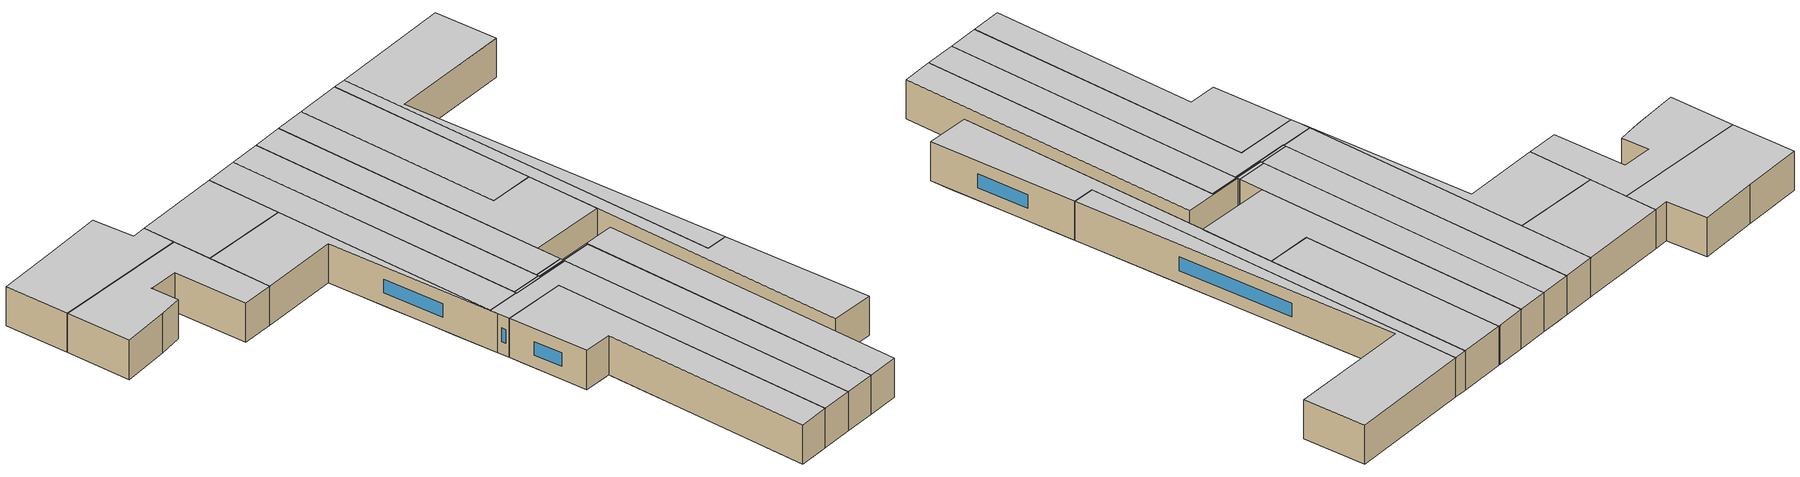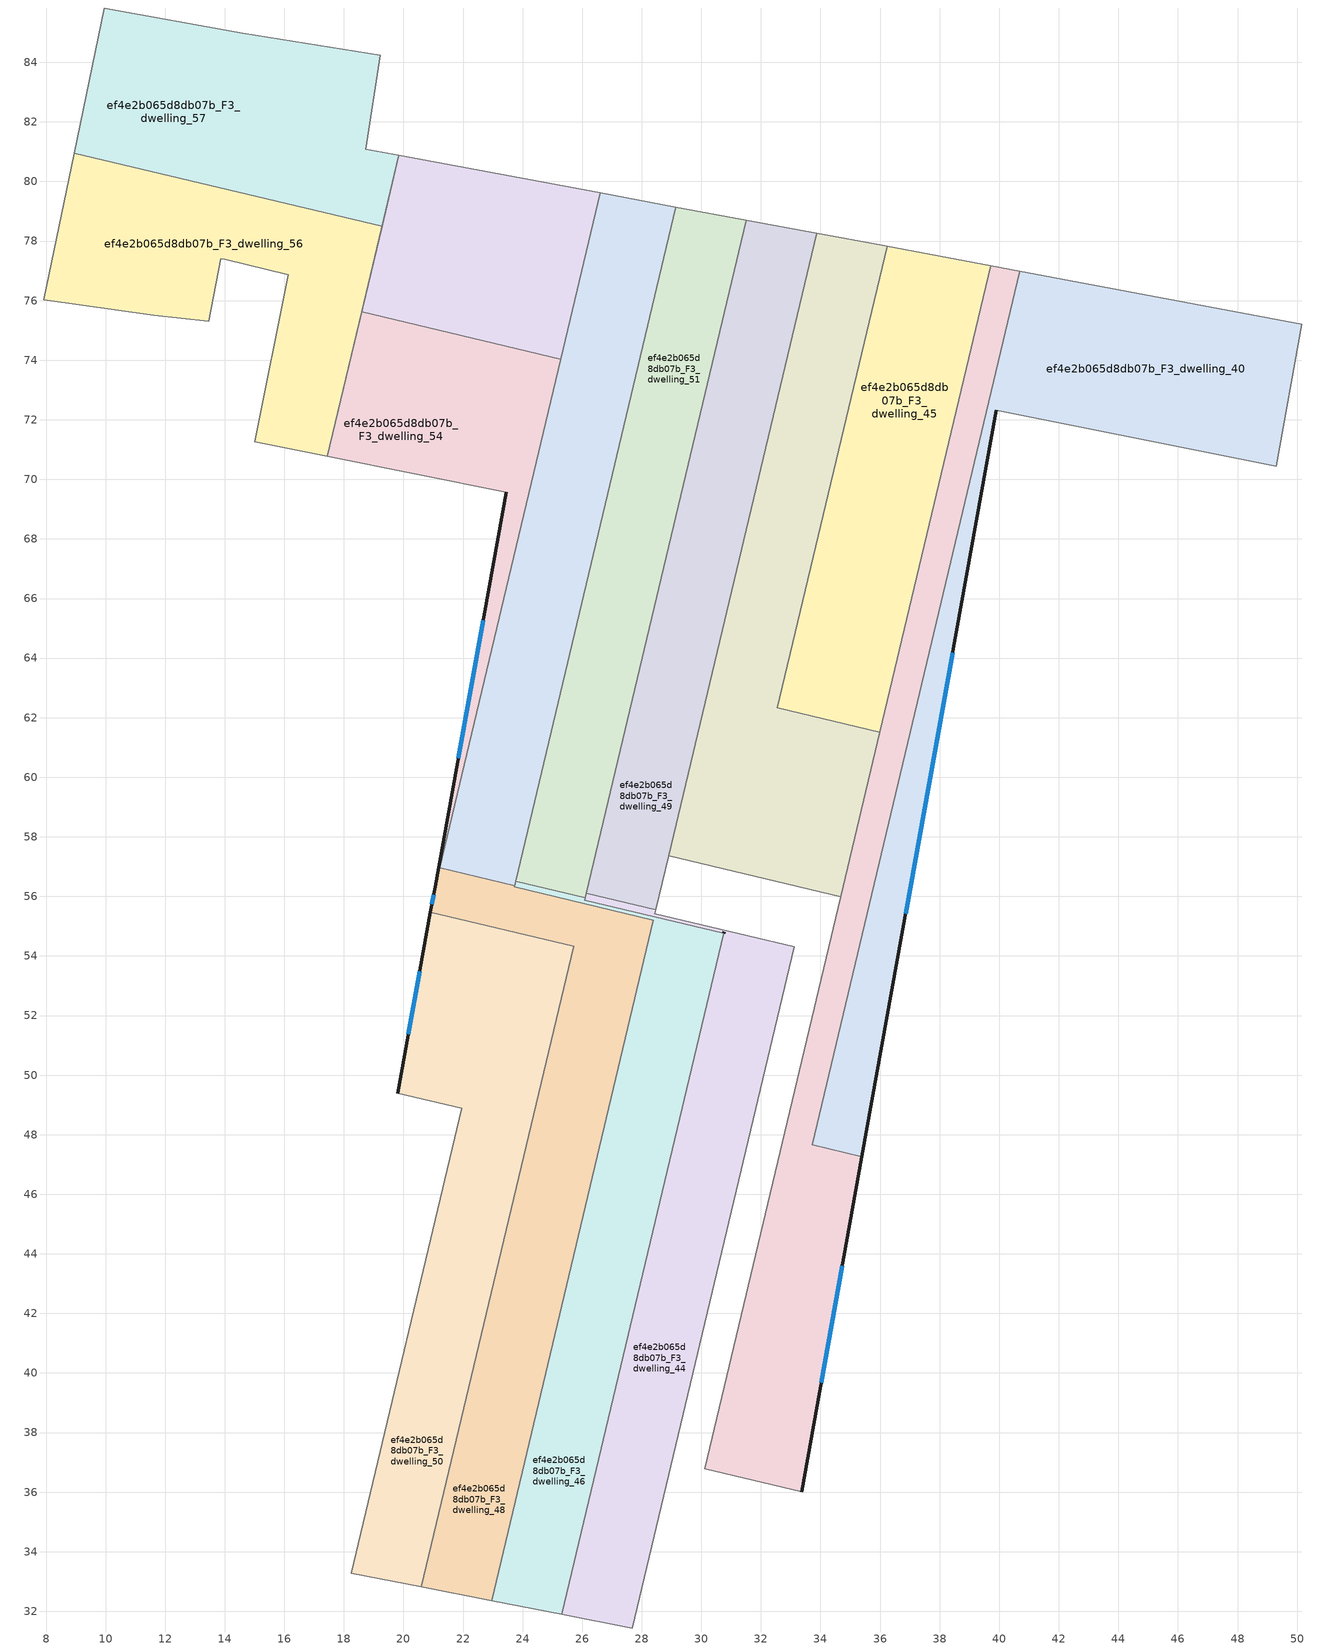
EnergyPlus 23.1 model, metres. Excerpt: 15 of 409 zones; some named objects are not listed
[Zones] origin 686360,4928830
ef4e2b065d8db07b_F3_dwelling_40
 floor to ef4e2b065d8db07b_F2_dwelling_0 (EU_floor_Construction): 50.16,75.2 49.3,70.43 40.23,72.26 39.75,73.01 40.69,76.98 z9
 floor to ef4e2b065d8db07b_F2_dwelling_1 (EU_floor_Construction): 39.75,73.01 40.23,72.26 39.9,72.32 38.67,65.49 38.15,66.29 z9
 floor to ef4e2b065d8db07b_F2_dwelling_4 (EU_floor_Construction): 36.5,59.32 37.33,58.02 36.83,55.26 35.88,56.74 z9
 floor to ef4e2b065d8db07b_F2_dwelling_8 (EU_floor_Construction): 34.5,50.94 35.71,49.05 35.39,47.26 35.29,47.28 34.08,49.16 z9
 floor to ef4e2b065d8db07b_F2_dwelling_2 (EU_floor_Construction): 38.15,66.29 38.67,65.49 37.92,61.3 37.22,62.38 z9
 floor to ef4e2b065d8db07b_F2_dwelling_3 (EU_floor_Construction): 37.22,62.38 37.92,61.3 37.33,58.02 36.5,59.32 z9
 floor to ef4e2b065d8db07b_F2_dwelling_5 (EU_floor_Construction): 35.88,56.74 36.83,55.26 36.42,53 35.38,54.63 z9
 floor adiabatic (EU_floor_Construction): 34.08,49.16 35.29,47.28 33.72,47.66 z9
 floor to ef4e2b065d8db07b_F2_dwelling_7 (EU_floor_Construction): 34.82,52.26 35.97,50.46 35.71,49.05 34.5,50.94 z9
 floor to ef4e2b065d8db07b_F2_dwelling_6 (EU_floor_Construction): 35.38,54.63 36.42,53 35.97,50.46 34.82,52.26 z9
 wall outside (EU_wall_Construction): 35.39,47.26 39.9,72.32 z9:12
 wall to ef4e2b065d8db07b_F3_dwelling_42 (EU_wall_Construction): 40.69,76.98 33.72,47.66 35.39,47.26 z9:12
 wall adiabatic (EU_wall_Construction): 39.9,72.32 49.3,70.43 50.16,75.2 40.69,76.98 z9:12
 window (EU_Window_Construction): 36.86,55.41 38.43,64.17 z9.98:11.02
 ceiling to ef4e2b065d8db07b_F4_dwelling_40 (EU_floor_Construction): 35.39,47.26 39.9,72.32 49.3,70.43 50.16,75.2 40.69,76.98 33.72,47.66 z12
ef4e2b065d8db07b_F3_dwelling_42
 floor to ef4e2b065d8db07b_F2_dwelling_10 (EU_floor_Construction): 32.9,48.48 35.02,45.17 34.61,42.91 32.4,46.37 z9
 floor to ef4e2b065d8db07b_F2_dwelling_12 (EU_floor_Construction): 31.84,44.05 34.17,40.43 33.68,37.74 31.25,41.54 z9
 floor to ef4e2b065d8db07b_F2_dwelling_0 (EU_floor_Construction): 40.69,76.98 39.75,73.01 39,74.17 39.72,77.17 z9
 floor to ef4e2b065d8db07b_F2_dwelling_1 (EU_floor_Construction): 39,74.17 39.75,73.01 38.15,66.29 37.41,67.46 z9
 floor to ef4e2b065d8db07b_F2_dwelling_13 (EU_floor_Construction): 31.25,41.54 33.68,37.74 33.37,36.01 33.32,36.03 30.81,39.68 z9
 floor to ef4e2b065d8db07b_F2_dwelling_4 (EU_floor_Construction): 35.75,60.48 36.5,59.32 35.88,56.74 35.14,57.9 z9
 floor to ef4e2b065d8db07b_F2_dwelling_2 (EU_floor_Construction): 37.41,67.46 38.15,66.29 37.22,62.38 36.48,63.55 z9
 floor to ef4e2b065d8db07b_F2_dwelling_14 (EU_floor_Construction): 30.81,39.68 33.32,36.03 30.12,36.79 z9
 floor to ef4e2b065d8db07b_F2_dwelling_3 (EU_floor_Construction): 36.48,63.55 37.22,62.38 36.5,59.32 35.75,60.48 z9
 floor to ef4e2b065d8db07b_F2_dwelling_6 (EU_floor_Construction): 34.64,55.79 35.38,54.63 34.82,52.26 34.07,53.42 z9
 floor to ef4e2b065d8db07b_F2_dwelling_8 (EU_floor_Construction): 33.76,52.11 34.5,50.94 34.08,49.16 33.34,50.33 z9
 floor to ef4e2b065d8db07b_F2_dwelling_5 (EU_floor_Construction): 35.14,57.9 35.88,56.74 35.38,54.63 34.63,55.79 34.68,55.99 z9
 floor to ef4e2b065d8db07b_F2_dwelling_11 (EU_floor_Construction): 32.4,46.37 34.61,42.91 34.17,40.43 31.84,44.05 z9
 floor to ef4e2b065d8db07b_F2_dwelling_7 (EU_floor_Construction): 34.07,53.42 34.82,52.26 34.5,50.94 33.76,52.11 z9
 floor to ef4e2b065d8db07b_F2_dwelling_9 (EU_floor_Construction): 34.08,49.16 33.72,47.66 35.29,47.28 35.37,47.15 35.02,45.17 32.9,48.48 33.34,50.33 z9
 wall outside (EU_wall_Construction): 33.37,36.01 35.39,47.26 z9:12
 wall to ef4e2b065d8db07b_F3_dwelling_41 (EU_wall_Construction): 30.12,36.79 33.37,36.01 z9:12
 wall adiabatic (EU_wall_Construction): 40.69,76.98 39.72,77.17 z9:12
 wall to ef4e2b065d8db07b_F3_dwelling_45 (EU_wall_Construction): 39.72,77.17 35.99,61.51 z9:12
 wall to ef4e2b065d8db07b_F3_dwelling_43 (EU_wall_Construction): 34.68,55.99 30.12,36.79 z9:12
 wall to ef4e2b065d8db07b_F3_dwelling_47 (EU_wall_Construction): 35.99,61.51 34.68,55.99 z9:12
 window (EU_Window_Construction): 34.03,39.67 34.74,43.6 z9.98:11.02
 ceiling to ef4e2b065d8db07b_F4_dwelling_42 (EU_floor_Construction): 33.37,36.01 35.39,47.26 33.72,47.66 40.69,76.98 39.72,77.17 30.12,36.79 z12
ef4e2b065d8db07b_F3_dwelling_44
 floor to ef4e2b065d8db07b_F2_dwelling_16 (EU_floor_Construction): 26.55,37.08 28.35,34.28 27.68,31.44 26.95,31.58 25.7,33.52 z9
 floor to ef4e2b065d8db07b_F2_dwelling_10 (EU_floor_Construction): 28.34,55.59 28.45,55.43 28.44,55.42 28.46,55.41 28.54,55.28 26.36,55.8 26.16,56.11 z9; 30.24,52.62 32.04,49.81 31.54,47.71 29.74,50.51 z9
 floor to ef4e2b065d8db07b_F2_dwelling_13 (EU_floor_Construction): 28.6,45.68 30.39,42.88 29.94,40.95 28.1,43.61 z9
 floor to ef4e2b065d8db07b_F2_dwelling_11 (EU_floor_Construction): 26.16,56.11 26.36,55.8 26.08,55.87 26.1,55.96 26.14,56.11 z9; 29.74,50.51 31.54,47.71 30.99,45.39 29.19,48.19 z9
 floor to ef4e2b065d8db07b_F2_dwelling_14 (EU_floor_Construction): 28.1,43.61 29.94,40.95 29.09,37.39 27.29,40.2 z9
 floor to ef4e2b065d8db07b_F2_dwelling_17 (EU_floor_Construction): 25.7,33.52 26.95,31.58 25.32,31.9 z9
 floor to ef4e2b065d8db07b_F2_dwelling_9 (EU_floor_Construction): 30.37,54.96 30.46,54.83 28.54,55.28 28.46,55.41 z9; 30.68,54.47 32.48,51.66 32.04,49.81 30.24,52.62 z9
 floor to ef4e2b065d8db07b_F2_dwelling_7 (EU_floor_Construction): 33.11,54.31 32.9,53.44 32.21,54.52 z9
 floor to ef4e2b065d8db07b_F2_dwelling_15 (EU_floor_Construction): 27.29,40.2 29.09,37.39 28.35,34.28 26.55,37.08 z9
 floor to ef4e2b065d8db07b_F2_dwelling_8 (EU_floor_Construction): 32.21,54.52 32.9,53.44 32.48,51.66 30.68,54.47 30.77,54.81 30.75,54.75 30.46,54.83 30.37,54.96 z9
 floor to ef4e2b065d8db07b_F2_dwelling_12 (EU_floor_Construction): 29.19,48.19 30.99,45.39 30.39,42.88 28.6,45.68 z9
 wall outside (EU_wall_Construction): 30.75,54.75 30.77,54.81 30.75,54.75 z9:12
 wall to ef4e2b065d8db07b_F3_dwelling_43 (EU_wall_Construction): 27.68,31.44 33.11,54.31 28.44,55.42 28.48,55.56 z9:12
 wall adiabatic (EU_wall_Construction): 25.32,31.9 27.68,31.44 z9:12
 wall to ef4e2b065d8db07b_F3_dwelling_46 (EU_wall_Construction): 26.1,55.96 26.08,55.87 30.75,54.75 25.32,31.9 z9:12
 wall to ef4e2b065d8db07b_F3_dwelling_49 (EU_wall_Construction): 28.48,55.56 26.14,56.11 z9:12
 wall to ef4e2b065d8db07b_F3_dwelling_51 (EU_wall_Construction): 26.14,56.11 26.1,55.96 z9:12
 ceiling to ef4e2b065d8db07b_F4_dwelling_44 (EU_floor_Construction): 27.68,31.44 33.11,54.31 28.44,55.42 28.48,55.56 26.14,56.11 26.08,55.87 30.75,54.75 30.77,54.81 25.32,31.9 z12
ef4e2b065d8db07b_F3_dwelling_45
 floor to ef4e2b065d8db07b_F2_dwelling_1 (EU_floor_Construction): 36.73,77.73 39,74.17 37.41,67.46 34.76,71.6 36.24,77.82 z9
 floor to ef4e2b065d8db07b_F2_dwelling_0 (EU_floor_Construction): 39.72,77.17 39,74.17 36.73,77.73 z9
 floor to ef4e2b065d8db07b_F2_dwelling_2 (EU_floor_Construction): 34.76,71.6 37.41,67.46 36.48,63.55 33.83,67.69 z9
 floor to ef4e2b065d8db07b_F2_dwelling_3 (EU_floor_Construction): 33.83,67.69 36.48,63.55 35.99,61.51 34.93,61.77 33.1,64.63 z9
 floor to ef4e2b065d8db07b_F2_dwelling_4 (EU_floor_Construction): 33.1,64.62 34.93,61.77 32.55,62.33 z9
 wall adiabatic (EU_wall_Construction): 39.72,77.17 36.24,77.82 32.55,62.33 35.99,61.51 z9:12
 ceiling to ef4e2b065d8db07b_F4_dwelling_45 (EU_floor_Construction): 35.99,61.51 39.72,77.17 36.24,77.82 32.55,62.33 z12
ef4e2b065d8db07b_F3_dwelling_46
 floor to ef4e2b065d8db07b_F2_dwelling_16 (EU_floor_Construction): 24.75,39.89 26.55,37.08 25.7,33.52 23.91,36.33 z9
 floor to ef4e2b065d8db07b_F2_dwelling_17 (EU_floor_Construction): 23.91,36.33 25.7,33.52 25.32,31.9 22.96,32.36 z9
 floor adiabatic (EU_floor_Construction): 27.39,51 29.19,48.19 28.6,45.68 26.8,48.49 z9; 23.88,56.49 24.04,56.24 23.72,56.32 23.77,56.52 z9; 27.95,53.32 29.74,50.51 29.19,48.19 27.39,51 z9
 floor to ef4e2b065d8db07b_F2_dwelling_10 (EU_floor_Construction): 28.54,55.28 30.24,52.62 29.74,50.51 27.95,53.32 28.39,55.21 26.44,55.67 26.36,55.8 z9
 floor to ef4e2b065d8db07b_F2_dwelling_13 (EU_floor_Construction): 26.8,48.49 28.6,45.68 28.1,43.61 26.27,46.28 z9
 floor to ef4e2b065d8db07b_F2_dwelling_11 (EU_floor_Construction): 26.1,55.96 26.08,55.87 26.36,55.8 26.44,55.67 24.04,56.24 23.88,56.49 z9
 floor to ef4e2b065d8db07b_F2_dwelling_8 (EU_floor_Construction): 30.75,54.75 30.68,54.47 30.46,54.83 z9
 floor to ef4e2b065d8db07b_F2_dwelling_14 (EU_floor_Construction): 26.27,46.28 28.1,43.61 27.29,40.2 25.49,43.01 z9
 floor to ef4e2b065d8db07b_F2_dwelling_9 (EU_floor_Construction): 30.46,54.83 30.68,54.47 30.24,52.62 28.54,55.28 z9
 floor to ef4e2b065d8db07b_F2_dwelling_15 (EU_floor_Construction): 25.49,43.01 27.29,40.2 26.55,37.08 24.75,39.89 z9
 wall to ef4e2b065d8db07b_F3_dwelling_51 (EU_wall_Construction): 26.1,55.96 23.77,56.52 z9:12
 wall adiabatic (EU_wall_Construction): 22.96,32.36 25.32,31.9 z9:12
 wall to ef4e2b065d8db07b_F3_dwelling_48 (EU_wall_Construction): 23.73,56.36 23.72,56.32 28.39,55.21 22.96,32.36 z9:12
 wall to ef4e2b065d8db07b_F3_dwelling_53 (EU_wall_Construction): 23.77,56.52 23.73,56.36 z9:12
 ceiling to ef4e2b065d8db07b_F4_dwelling_46 (EU_floor_Construction): 25.32,31.9 30.75,54.75 26.08,55.87 26.1,55.96 23.77,56.52 23.72,56.32 28.39,55.21 22.96,32.36 z12
ef4e2b065d8db07b_F3_dwelling_47
 floor to ef4e2b065d8db07b_F2_dwelling_4 (EU_floor_Construction): 33.1,64.62 32.55,62.33 34.93,61.77 35.75,60.48 35.14,57.9 30.69,64.85 31.3,67.43 z9
 floor to ef4e2b065d8db07b_F2_dwelling_1 (EU_floor_Construction): 36.24,77.82 34.76,71.6 32.96,74.41 33.87,78.26 36.07,77.85 z9
 floor to ef4e2b065d8db07b_F2_dwelling_5 (EU_floor_Construction): 30.69,64.85 35.14,57.9 34.68,55.99 34.47,56.04 30.18,62.74 z9
 floor to ef4e2b065d8db07b_F2_dwelling_2 (EU_floor_Construction): 32.96,74.41 34.76,71.6 33.83,67.69 32.03,70.5 z9
 floor to ef4e2b065d8db07b_F2_dwelling_3 (EU_floor_Construction): 35.99,61.51 35.75,60.48 34.93,61.77 z9; 32.03,70.5 33.83,67.69 33.1,64.63 31.3,67.43 z9
 floor to ef4e2b065d8db07b_F2_dwelling_6 (EU_floor_Construction): 30.18,62.74 34.47,56.04 32.02,56.62 29.62,60.37 z9
 floor to ef4e2b065d8db07b_F2_dwelling_7 (EU_floor_Construction): 29.62,60.37 32.02,56.62 30.66,56.95 29.31,59.06 z9
 floor to ef4e2b065d8db07b_F2_dwelling_8 (EU_floor_Construction): 29.31,59.06 30.66,56.95 28.91,57.36 z9
 wall adiabatic (EU_wall_Construction): 35.99,61.51 32.55,62.33 36.24,77.82 36.07,77.85 33.87,78.26 z9:12
 wall to ef4e2b065d8db07b_F3_dwelling_43 (EU_wall_Construction): 28.91,57.36 34.68,55.99 z9:12
 wall to ef4e2b065d8db07b_F3_dwelling_49 (EU_wall_Construction): 33.87,78.26 28.91,57.36 z9:12
 ceiling to ef4e2b065d8db07b_F4_dwelling_47 (EU_floor_Construction): 34.68,55.99 35.99,61.51 32.55,62.33 36.24,77.82 36.07,77.85 33.87,78.26 28.91,57.36 z12
ef4e2b065d8db07b_F3_dwelling_48
 floor to ef4e2b065d8db07b_F2_dwelling_11 (EU_floor_Construction): 26.44,55.67 27.95,53.32 27.39,51 25.59,53.82 25.71,54.32 25.19,54.44 24.04,56.24 z9
 floor to ef4e2b065d8db07b_F2_dwelling_17 (EU_floor_Construction): 22.11,39.14 23.91,36.33 22.96,32.36 20.6,32.82 z9
 floor to ef4e2b065d8db07b_F2_dwelling_13 (EU_floor_Construction): 21.41,56.91 22.59,55.06 20.91,55.46 21.07,56.34 21.21,56.96 z9; 25,51.3 26.8,48.49 26.27,46.28 24.44,48.95 z9
 floor to ef4e2b065d8db07b_F2_dwelling_16 (EU_floor_Construction): 22.95,42.71 24.75,39.89 23.91,36.33 22.11,39.14 z9
 floor to ef4e2b065d8db07b_F2_dwelling_12 (EU_floor_Construction): 24.04,56.24 25.19,54.44 22.59,55.06 21.41,56.91 23.73,56.36 23.72,56.32 z9; 25.59,53.82 27.39,51 26.8,48.49 25,51.3 z9
 floor to ef4e2b065d8db07b_F2_dwelling_15 (EU_floor_Construction): 23.69,45.82 25.49,43.01 24.75,39.89 22.95,42.71 z9
 floor to ef4e2b065d8db07b_F2_dwelling_10 (EU_floor_Construction): 28.39,55.21 27.95,53.32 26.44,55.67 z9
 floor to ef4e2b065d8db07b_F2_dwelling_14 (EU_floor_Construction): 24.44,48.95 26.27,46.28 25.49,43.01 23.69,45.82 z9
 wall outside (EU_wall_Construction): 21.06,56.33 20.91,55.46 z9:12
 wall to ef4e2b065d8db07b_F3_dwelling_53 (EU_wall_Construction): 23.73,56.36 21.21,56.96 z9:12
 wall adiabatic (EU_wall_Construction): 20.6,32.82 22.96,32.36 z9:12
 wall to ef4e2b065d8db07b_F3_dwelling_50 (EU_wall_Construction): 20.91,55.46 25.71,54.32 20.6,32.82 z9:12
 wall to ef4e2b065d8db07b_F3_dwelling_54 (EU_wall_Construction): 21.21,56.96 21.06,56.33 z9:12
 window (EU_Window_Construction): 21.01,56.05 20.96,55.74 z9.98:11.02
 ceiling to ef4e2b065d8db07b_F4_dwelling_48 (EU_floor_Construction): 22.96,32.36 28.39,55.21 23.72,56.32 23.73,56.36 21.21,56.96 21.06,56.33 20.91,55.46 25.71,54.32 20.6,32.82 z12
ef4e2b065d8db07b_F3_dwelling_49
 floor to ef4e2b065d8db07b_F2_dwelling_2 (EU_floor_Construction): 31.16,77.22 32.96,74.41 32.03,70.5 30.23,73.31 z9
 floor adiabatic (EU_floor_Construction): 30.23,73.31 32.03,70.5 31.3,67.43 29.5,70.25 z9; 27.82,63.19 29.62,60.37 28.48,55.56 28.34,55.59 26.65,58.24 26.15,56.14 z9
 floor to ef4e2b065d8db07b_F2_dwelling_1 (EU_floor_Construction): 33.87,78.26 32.96,74.41 31.16,77.22 31.51,78.7 z9
 floor to ef4e2b065d8db07b_F2_dwelling_4 (EU_floor_Construction): 29.5,70.25 31.3,67.43 30.69,64.85 28.89,67.67 z9
 floor to ef4e2b065d8db07b_F2_dwelling_6 (EU_floor_Construction): 28.38,65.55 30.18,62.74 29.62,60.37 27.82,63.19 z9
 floor to ef4e2b065d8db07b_F2_dwelling_10 (EU_floor_Construction): 26.65,58.24 28.34,55.59 26.16,56.11 26.15,56.14 z9
 floor to ef4e2b065d8db07b_F2_dwelling_5 (EU_floor_Construction): 28.89,67.67 30.69,64.85 30.18,62.74 28.38,65.55 z9
 wall adiabatic (EU_wall_Construction): 33.87,78.26 31.51,78.7 z9:12
 wall to ef4e2b065d8db07b_F3_dwelling_51 (EU_wall_Construction): 31.51,78.7 26.14,56.11 z9:12
 wall to ef4e2b065d8db07b_F3_dwelling_43 (EU_wall_Construction): 28.48,55.56 28.91,57.36 z9:12
 ceiling to ef4e2b065d8db07b_F4_dwelling_49 (EU_floor_Construction): 28.48,55.56 33.87,78.26 31.51,78.7 26.14,56.11 z12
ef4e2b065d8db07b_F3_dwelling_50
 floor to ef4e2b065d8db07b_F2_dwelling_13 (EU_floor_Construction): 22.59,55.06 25,51.3 24.44,48.95 20.71,54.37 20.91,55.46 z9
 floor to ef4e2b065d8db07b_F2_dwelling_11 (EU_floor_Construction): 25.71,54.32 25.59,53.82 25.19,54.44 z9
 floor to ef4e2b065d8db07b_F2_dwelling_17 (EU_floor_Construction): 20.31,41.96 22.11,39.14 20.6,32.82 20.17,32.91 18.7,35.2 z9
 floor to ef4e2b065d8db07b_F2_dwelling_18 (EU_floor_Construction): 18.7,35.2 20.17,32.91 18.24,33.28 z9
 floor to ef4e2b065d8db07b_F2_dwelling_14 (EU_floor_Construction): 20.71,54.37 24.44,48.95 23.69,45.82 21.89,48.63 21.95,48.88 21.69,48.95 20.16,51.34 z9
 floor to ef4e2b065d8db07b_F2_dwelling_16 (EU_floor_Construction): 21.15,45.52 22.95,42.71 22.11,39.14 20.31,41.96 z9
 floor to ef4e2b065d8db07b_F2_dwelling_15 (EU_floor_Construction): 20.16,51.34 21.69,48.95 19.81,49.39 z9; 21.89,48.63 23.69,45.82 22.95,42.71 21.15,45.52 z9
 floor to ef4e2b065d8db07b_F2_dwelling_12 (EU_floor_Construction): 25.19,54.44 25.59,53.82 25,51.3 22.59,55.06 z9
 wall outside (EU_wall_Construction): 20.91,55.46 19.81,49.39 z9:12
 wall to ef4e2b065d8db07b_F3_dwelling_52 (EU_wall_Construction): 19.81,49.39 21.95,48.88 18.24,33.28 z9:12
 wall adiabatic (EU_wall_Construction): 18.24,33.28 20.6,32.82 z9:12
 window (EU_Window_Construction): 20.55,53.49 20.17,51.37 z9.98:11.02
 ceiling to ef4e2b065d8db07b_F4_dwelling_50 (EU_floor_Construction): 20.6,32.82 25.71,54.32 20.91,55.46 19.81,49.39 21.95,48.88 18.24,33.28 z12
ef4e2b065d8db07b_F3_dwelling_51
 floor to ef4e2b065d8db07b_F2_dwelling_6 (EU_floor_Construction): 26.58,68.36 28.39,65.55 27.82,63.19 26.02,66 z9
 floor to ef4e2b065d8db07b_F2_dwelling_11 (EU_floor_Construction): 24.35,58.95 26.15,56.13 26.1,55.96 23.88,56.49 23.79,56.63 z9
 floor to ef4e2b065d8db07b_F2_dwelling_10 (EU_floor_Construction): 24.85,61.05 26.65,58.24 26.15,56.13 24.35,58.95 z9
 floor to ef4e2b065d8db07b_F2_dwelling_7 (EU_floor_Construction): 26.02,66 27.82,63.19 27.51,61.87 25.71,64.68 z9
 floor to ef4e2b065d8db07b_F2_dwelling_1 (EU_floor_Construction): 31.51,78.7 31.16,77.22 30.03,78.98 z9
 floor to ef4e2b065d8db07b_F2_dwelling_4 (EU_floor_Construction): 27.7,73.06 29.5,70.25 28.89,67.67 27.09,70.48 z9
 floor adiabatic (EU_floor_Construction): 30.03,78.98 31.16,77.22 28.39,65.55 26.58,68.36 27.09,70.48 28.89,67.67 29.5,70.25 27.7,73.06 29.15,79.14 z9
 floor to ef4e2b065d8db07b_F2_dwelling_9 (EU_floor_Construction): 25.29,62.9 27.09,60.09 26.65,58.24 24.85,61.05 z9
 floor to ef4e2b065d8db07b_F2_dwelling_8 (EU_floor_Construction): 25.71,64.68 27.51,61.87 27.09,60.09 25.29,62.9 z9
 wall adiabatic (EU_wall_Construction): 31.51,78.7 29.15,79.14 z9:12
 wall to ef4e2b065d8db07b_F3_dwelling_53 (EU_wall_Construction): 29.15,79.14 23.77,56.52 z9:12
 ceiling to ef4e2b065d8db07b_F4_dwelling_51 (EU_floor_Construction): 26.1,55.96 31.51,78.7 29.15,79.14 23.77,56.52 z12
ef4e2b065d8db07b_F3_dwelling_53
 floor to ef4e2b065d8db07b_F2_dwelling_3 (EU_floor_Construction): 26.49,79.15 28.43,76.12 27.7,73.06 25.76,76.09 z9
 floor to ef4e2b065d8db07b_F2_dwelling_9 (EU_floor_Construction): 23.35,65.93 25.29,62.9 24.85,61.05 22.91,64.08 z9
 floor adiabatic (EU_floor_Construction): 29.15,79.14 28.43,76.12 26.49,79.15 26.6,79.62 z9
 floor to ef4e2b065d8db07b_F2_dwelling_4 (EU_floor_Construction): 25.76,76.09 27.7,73.06 27.09,70.48 25.15,73.51 z9
 floor to ef4e2b065d8db07b_F2_dwelling_13 (EU_floor_Construction): 21.26,57.15 21.41,56.91 21.21,56.96 z9
 floor to ef4e2b065d8db07b_F2_dwelling_10 (EU_floor_Construction): 22.91,64.08 24.85,61.05 24.35,58.95 22.41,61.98 z9
 floor to ef4e2b065d8db07b_F2_dwelling_6 (EU_floor_Construction): 24.65,71.39 26.58,68.36 26.02,66 24.08,69.03 z9
 floor to ef4e2b065d8db07b_F2_dwelling_11 (EU_floor_Construction): 22.41,61.98 24.35,58.95 23.79,56.63 21.86,59.66 z9
 floor to ef4e2b065d8db07b_F2_dwelling_7 (EU_floor_Construction): 24.08,69.03 26.02,66 25.71,64.68 23.77,67.71 z9
 floor to ef4e2b065d8db07b_F2_dwelling_5 (EU_floor_Construction): 25.15,73.51 27.09,70.48 26.58,68.36 24.65,71.39 z9
 floor to ef4e2b065d8db07b_F2_dwelling_8 (EU_floor_Construction): 23.77,67.71 25.71,64.68 25.29,62.9 23.35,65.93 z9
 floor to ef4e2b065d8db07b_F2_dwelling_12 (EU_floor_Construction): 21.86,59.66 23.79,56.63 23.73,56.36 21.41,56.91 21.26,57.15 z9
 wall adiabatic (EU_wall_Construction): 29.15,79.14 26.6,79.62 25.27,74.03 z9:12
 wall to ef4e2b065d8db07b_F3_dwelling_54 (EU_wall_Construction): 25.27,74.03 21.21,56.96 z9:12
 ceiling to ef4e2b065d8db07b_F4_dwelling_53 (EU_floor_Construction): 23.73,56.36 29.15,79.14 26.6,79.62 21.21,56.96 z12
ef4e2b065d8db07b_F3_dwelling_54
 floor to ef4e2b065d8db07b_F2_dwelling_7 (EU_floor_Construction): 20.09,75.26 24.08,69.03 23.77,67.71 23.26,68.5 23.46,69.57 17.45,70.78 18.6,75.62 z9
 floor to ef4e2b065d8db07b_F2_dwelling_8 (EU_floor_Construction): 23.26,68.5 23.77,67.71 23.35,65.93 22.92,66.6 z9
 floor to ef4e2b065d8db07b_F2_dwelling_6 (EU_floor_Construction): 22.54,74.68 24.65,71.39 24.08,69.03 20.09,75.26 z9
 floor to ef4e2b065d8db07b_F2_dwelling_9 (EU_floor_Construction): 22.92,66.6 23.35,65.93 22.91,64.08 22.56,64.62 z9
 floor to ef4e2b065d8db07b_F2_dwelling_4 (EU_floor_Construction): 25.27,74.03 25.15,73.51 24.73,74.16 z9
 floor adiabatic (EU_floor_Construction): 24.73,74.16 25.15,73.51 24.65,71.39 22.54,74.68 z9
 floor to ef4e2b065d8db07b_F2_dwelling_11 (EU_floor_Construction): 22.16,62.37 22.41,61.98 21.85,59.66 21.71,59.89 z9
 floor to ef4e2b065d8db07b_F2_dwelling_13 (EU_floor_Construction): 21.22,57.2 21.26,57.15 21.07,56.34 z9
 floor to ef4e2b065d8db07b_F2_dwelling_10 (EU_floor_Construction): 22.56,64.62 22.91,64.08 22.41,61.98 22.16,62.37 z9
 floor to ef4e2b065d8db07b_F2_dwelling_12 (EU_floor_Construction): 21.71,59.89 21.85,59.66 21.26,57.15 21.22,57.2 z9
 wall outside (EU_wall_Construction): 23.46,69.57 21.06,56.33 z9:12
 wall adiabatic (EU_wall_Construction): 18.6,75.62 17.45,70.78 23.46,69.57 z9:12
 wall to ef4e2b065d8db07b_F3_dwelling_55 (EU_wall_Construction): 25.27,74.03 18.6,75.62 z9:12
 window (EU_Window_Construction): 22.68,65.27 21.84,60.64 z9.98:11.02
 ceiling to ef4e2b065d8db07b_F4_dwelling_54 (EU_floor_Construction): 21.06,56.33 25.27,74.03 18.6,75.62 17.45,70.78 23.46,69.57 z12
ef4e2b065d8db07b_F3_dwelling_55
 floor to ef4e2b065d8db07b_F2_dwelling_4 (EU_floor_Construction): 23.08,80.27 25.76,76.09 25.27,74.03 24.73,74.16 20.51,80.75 z9
 floor to ef4e2b065d8db07b_F2_dwelling_3 (EU_floor_Construction): 26.14,79.7 26.49,79.15 25.76,76.09 23.08,80.27 z9
 floor to ef4e2b065d8db07b_F2_dwelling_5 (EU_floor_Construction): 20.51,80.75 24.73,74.16 22.54,74.68 19.5,79.43 19.85,80.88 z9
 floor to ef4e2b065d8db07b_F2_dwelling_7 (EU_floor_Construction): 18.94,77.06 20.09,75.26 18.6,75.62 z9
 floor adiabatic (EU_floor_Construction): 26.6,79.62 26.49,79.15 26.14,79.7 z9
 floor to ef4e2b065d8db07b_F2_dwelling_6 (EU_floor_Construction): 19.5,79.43 22.54,74.68 20.09,75.26 18.94,77.06 z9
 wall adiabatic (EU_wall_Construction): 25.27,74.03 26.6,79.62 19.85,80.88 18.6,75.62 z9:12
 ceiling to ef4e2b065d8db07b_F4_dwelling_55 (EU_floor_Construction): 25.27,74.03 26.6,79.62 19.85,80.88 18.6,75.62 z12
ef4e2b065d8db07b_F3_dwelling_56
 floor to ef4e2b065d8db07b_F2_dwelling_7 (EU_floor_Construction): 17.8,78.85 18.94,77.06 17.45,70.78 15.01,71.26 16.14,76.87 13.87,77.41 13.47,75.3 11.62,75.51 7.92,76.03 8.94,80.95 z9
 floor to ef4e2b065d8db07b_F2_dwelling_6 (EU_floor_Construction): 19.28,78.49 18.94,77.06 17.8,78.85 z9
 wall adiabatic (EU_wall_Construction): 8.94,80.95 7.92,76.03 11.62,75.51 13.47,75.3 13.87,77.41 13.99,77.38 16.14,76.87 15.01,71.26 17.45,70.78 19.28,78.49 z9:12
 wall to ef4e2b065d8db07b_F3_dwelling_57 (EU_wall_Construction): 19.28,78.49 8.94,80.95 z9:12
 ceiling to ef4e2b065d8db07b_F4_dwelling_56 (EU_floor_Construction): 17.45,70.78 19.28,78.49 8.94,80.95 7.92,76.03 11.62,75.51 13.47,75.3 13.87,77.41 13.99,77.38 16.14,76.87 15.01,71.26 z12
ef4e2b065d8db07b_F3_dwelling_57
 floor to ef4e2b065d8db07b_F2_dwelling_6 (EU_floor_Construction): 16.1,84.74 19.5,79.43 19.28,78.49 17.8,78.85 13.77,85.14 14.61,84.98 z9
 floor to ef4e2b065d8db07b_F2_dwelling_7 (EU_floor_Construction): 13.77,85.14 17.8,78.85 8.94,80.95 9.96,85.82 z9
 floor to ef4e2b065d8db07b_F2_dwelling_5 (EU_floor_Construction): 19.23,84.23 18.74,81.08 19.85,80.88 19.5,79.43 16.1,84.74 z9
 wall adiabatic (EU_wall_Construction): 19.28,78.49 19.85,80.88 18.74,81.08 19.23,84.23 14.61,84.98 9.96,85.82 8.94,80.95 z9:12
 ceiling to ef4e2b065d8db07b_F4_dwelling_57 (EU_floor_Construction): 19.28,78.49 19.85,80.88 18.74,81.08 19.23,84.23 14.61,84.98 9.96,85.82 8.94,80.95 z12
[Building]
EU S2 Campaign: North Axis=0; Terrain=City; Solar Distribution=FullExterior
[Site:Location]
Bologna: Latitude=44.5; Longitude=11.25; Time Zone=1; Elevation=37
[SizingPeriod:WeatherFileDays]
AnnualSizingPeriod: Begin Month=1; Begin Day of Month=1; End Month=12; End Day of Month=31; Day of Week for Start Day=Monday; Use Weather File Daylight Saving Period=No; Use Weather File Rain and Snow Indicators=No
[MATERIAL]
EU_InternalMass_Material: Roughness=MediumRough; Thickness=0.1; Conductivity=1; Density=1800; Specific Heat=900; Thermal Absorptance=0.9; Solar Absorptance=0.7; Visible Absorptance=0.7
[MATERIAL:NOMASS] Roughness=MediumRough; Thermal Absorptance=0.9; Solar Absorptance=0.7; Visible Absorptance=0.7
Name | Thermal Resistance
EU_wall_NoMass | 0.905828
EU_floor_NoMass | 0.67114
[WINDOWMATERIAL:SIMPLEGLAZINGSYSTEM]
EU_Window_SimpleGlazing: UFactor=4.52486; Solar Heat Gain Coefficient=0.85; Visible Transmittance=0.85
[CONSTRUCTION]
EU_wall_Construction: EU_wall_NoMass
EU_floor_Construction: EU_floor_NoMass
EU_Window_Construction: EU_Window_SimpleGlazing
EU_InternalMass_Construction: EU_InternalMass_Material
[ZONE] Type=1; Multiplier=1; Ceiling Height=autocalculate; Floor Area=autocalculate; Part of Total Floor Area=Yes
Name | Volume
ef4e2b065d8db07b_F3_dwelling_40 | 217.068
ef4e2b065d8db07b_F3_dwelling_42 | 193.511
ef4e2b065d8db07b_F3_dwelling_44 | 172.096
ef4e2b065d8db07b_F3_dwelling_45 | 169.858
ef4e2b065d8db07b_F3_dwelling_46 | 171.733
ef4e2b065d8db07b_F3_dwelling_47 | 215.301
ef4e2b065d8db07b_F3_dwelling_48 | 191.985
ef4e2b065d8db07b_F3_dwelling_49 | 167.658
ef4e2b065d8db07b_F3_dwelling_50 | 203.35
ef4e2b065d8db07b_F3_dwelling_51 | 168.024
ef4e2b065d8db07b_F3_dwelling_53 | 181.244
ef4e2b065d8db07b_F3_dwelling_54 | 114.758
ef4e2b065d8db07b_F3_dwelling_55 | 114.729
ef4e2b065d8db07b_F3_dwelling_56 | 158.076
ef4e2b065d8db07b_F3_dwelling_57 | 158.06
[INTERNALMASS] Construction=EU_InternalMass_Construction
Name | Zone or ZoneList | Surface Area
ef4e2b065d8db07b_F3_dwelling_40_EU_InternalMass | ef4e2b065d8db07b_F3_dwelling_40 | 72.3496
ef4e2b065d8db07b_F3_dwelling_42_EU_InternalMass | ef4e2b065d8db07b_F3_dwelling_42 | 64.5038
ef4e2b065d8db07b_F3_dwelling_44_EU_InternalMass | ef4e2b065d8db07b_F3_dwelling_44 | 57.3643
ef4e2b065d8db07b_F3_dwelling_45_EU_InternalMass | ef4e2b065d8db07b_F3_dwelling_45 | 56.6198
ef4e2b065d8db07b_F3_dwelling_46_EU_InternalMass | ef4e2b065d8db07b_F3_dwelling_46 | 57.2459
ef4e2b065d8db07b_F3_dwelling_47_EU_InternalMass | ef4e2b065d8db07b_F3_dwelling_47 | 71.7696
ef4e2b065d8db07b_F3_dwelling_48_EU_InternalMass | ef4e2b065d8db07b_F3_dwelling_48 | 63.9918
ef4e2b065d8db07b_F3_dwelling_49_EU_InternalMass | ef4e2b065d8db07b_F3_dwelling_49 | 55.8805
ef4e2b065d8db07b_F3_dwelling_50_EU_InternalMass | ef4e2b065d8db07b_F3_dwelling_50 | 67.7827
ef4e2b065d8db07b_F3_dwelling_51_EU_InternalMass | ef4e2b065d8db07b_F3_dwelling_51 | 56.0156
ef4e2b065d8db07b_F3_dwelling_53_EU_InternalMass | ef4e2b065d8db07b_F3_dwelling_53 | 60.4231
ef4e2b065d8db07b_F3_dwelling_54_EU_InternalMass | ef4e2b065d8db07b_F3_dwelling_54 | 38.2533
ef4e2b065d8db07b_F3_dwelling_55_EU_InternalMass | ef4e2b065d8db07b_F3_dwelling_55 | 38.2434
ef4e2b065d8db07b_F3_dwelling_56_EU_InternalMass | ef4e2b065d8db07b_F3_dwelling_56 | 52.692
ef4e2b065d8db07b_F3_dwelling_57_EU_InternalMass | ef4e2b065d8db07b_F3_dwelling_57 | 52.6876
[OTHEREQUIPMENT] Fuel Type=Electricity; Design Level Calculation Method=Watts/Area; Power per Zone Floor Area=1; Fraction Latent=0; Fraction Radiant=0; Fraction Lost=0; Carbon Dioxide Generation Rate=0; EndUse Subcategory=EU_Step8_InternalGains
Name | Zone or ZoneList or Space or SpaceList | Schedule
EU_Step8_InternalGain_ef4e2b065d8db07b_F3_dwelling_40_f000 | ef4e2b065d8db07b_F3_dwelling_40 | EU_Step8_GainSchedule_ef4e2b065d8db07b_F3_dwelling_40_f000
EU_Step8_InternalGain_ef4e2b065d8db07b_F3_dwelling_42_f000 | ef4e2b065d8db07b_F3_dwelling_42 | EU_Step8_GainSchedule_ef4e2b065d8db07b_F3_dwelling_42_f000
EU_Step8_InternalGain_ef4e2b065d8db07b_F3_dwelling_44_f000 | ef4e2b065d8db07b_F3_dwelling_44 | EU_Step8_GainSchedule_ef4e2b065d8db07b_F3_dwelling_44_f000
EU_Step8_InternalGain_ef4e2b065d8db07b_F3_dwelling_45_f000 | ef4e2b065d8db07b_F3_dwelling_45 | EU_Step8_GainSchedule_ef4e2b065d8db07b_F3_dwelling_45_f000
EU_Step8_InternalGain_ef4e2b065d8db07b_F3_dwelling_46_f000 | ef4e2b065d8db07b_F3_dwelling_46 | EU_Step8_GainSchedule_ef4e2b065d8db07b_F3_dwelling_46_f000
EU_Step8_InternalGain_ef4e2b065d8db07b_F3_dwelling_47_f000 | ef4e2b065d8db07b_F3_dwelling_47 | EU_Step8_GainSchedule_ef4e2b065d8db07b_F3_dwelling_47_f000
EU_Step8_InternalGain_ef4e2b065d8db07b_F3_dwelling_48_f000 | ef4e2b065d8db07b_F3_dwelling_48 | EU_Step8_GainSchedule_ef4e2b065d8db07b_F3_dwelling_48_f000
EU_Step8_InternalGain_ef4e2b065d8db07b_F3_dwelling_49_f000 | ef4e2b065d8db07b_F3_dwelling_49 | EU_Step8_GainSchedule_ef4e2b065d8db07b_F3_dwelling_49_f000
EU_Step8_InternalGain_ef4e2b065d8db07b_F3_dwelling_50_f000 | ef4e2b065d8db07b_F3_dwelling_50 | EU_Step8_GainSchedule_ef4e2b065d8db07b_F3_dwelling_50_f000
EU_Step8_InternalGain_ef4e2b065d8db07b_F3_dwelling_51_f000 | ef4e2b065d8db07b_F3_dwelling_51 | EU_Step8_GainSchedule_ef4e2b065d8db07b_F3_dwelling_51_f000
EU_Step8_InternalGain_ef4e2b065d8db07b_F3_dwelling_53_f000 | ef4e2b065d8db07b_F3_dwelling_53 | EU_Step8_GainSchedule_ef4e2b065d8db07b_F3_dwelling_53_f000
EU_Step8_InternalGain_ef4e2b065d8db07b_F3_dwelling_54_f000 | ef4e2b065d8db07b_F3_dwelling_54 | EU_Step8_GainSchedule_ef4e2b065d8db07b_F3_dwelling_54_f000
EU_Step8_InternalGain_ef4e2b065d8db07b_F3_dwelling_55_f000 | ef4e2b065d8db07b_F3_dwelling_55 | EU_Step8_GainSchedule_ef4e2b065d8db07b_F3_dwelling_55_f000
EU_Step8_InternalGain_ef4e2b065d8db07b_F3_dwelling_56_f000 | ef4e2b065d8db07b_F3_dwelling_56 | EU_Step8_GainSchedule_ef4e2b065d8db07b_F3_dwelling_56_f000
EU_Step8_InternalGain_ef4e2b065d8db07b_F3_dwelling_57_f000 | ef4e2b065d8db07b_F3_dwelling_57 | EU_Step8_GainSchedule_ef4e2b065d8db07b_F3_dwelling_57_f000
[ZONEVENTILATION:DESIGNFLOWRATE] Schedule=EU_AlwaysOn; Design Flow Rate Calculation Method=AirChanges/Hour; Air Changes per Hour=0.73129; Ventilation Type=Natural; Fan Pressure Rise=0; Fan Total Efficiency=1; Constant Term Coefficient=1; Temperature Term Coefficient=0; Velocity Term Coefficient=0; Velocity Squared Term Coefficient=0; Minimum Indoor Temperature=-100; Maximum Indoor Temperature=100; Delta Temperature=-100; Minimum Outdoor Temperature=-100; Maximum Outdoor Temperature=100; Maximum Wind Speed=40
Name | Zone or ZoneList or Space or SpaceList
EU_ConstantAir_ef4e2b065d8db07b_F3_dwelling_40 | ef4e2b065d8db07b_F3_dwelling_40
EU_ConstantAir_ef4e2b065d8db07b_F3_dwelling_42 | ef4e2b065d8db07b_F3_dwelling_42
EU_ConstantAir_ef4e2b065d8db07b_F3_dwelling_44 | ef4e2b065d8db07b_F3_dwelling_44
EU_ConstantAir_ef4e2b065d8db07b_F3_dwelling_45 | ef4e2b065d8db07b_F3_dwelling_45
EU_ConstantAir_ef4e2b065d8db07b_F3_dwelling_46 | ef4e2b065d8db07b_F3_dwelling_46
EU_ConstantAir_ef4e2b065d8db07b_F3_dwelling_47 | ef4e2b065d8db07b_F3_dwelling_47
EU_ConstantAir_ef4e2b065d8db07b_F3_dwelling_48 | ef4e2b065d8db07b_F3_dwelling_48
EU_ConstantAir_ef4e2b065d8db07b_F3_dwelling_49 | ef4e2b065d8db07b_F3_dwelling_49
EU_ConstantAir_ef4e2b065d8db07b_F3_dwelling_50 | ef4e2b065d8db07b_F3_dwelling_50
EU_ConstantAir_ef4e2b065d8db07b_F3_dwelling_51 | ef4e2b065d8db07b_F3_dwelling_51
EU_ConstantAir_ef4e2b065d8db07b_F3_dwelling_53 | ef4e2b065d8db07b_F3_dwelling_53
EU_ConstantAir_ef4e2b065d8db07b_F3_dwelling_54 | ef4e2b065d8db07b_F3_dwelling_54
EU_ConstantAir_ef4e2b065d8db07b_F3_dwelling_55 | ef4e2b065d8db07b_F3_dwelling_55
EU_ConstantAir_ef4e2b065d8db07b_F3_dwelling_56 | ef4e2b065d8db07b_F3_dwelling_56
EU_ConstantAir_ef4e2b065d8db07b_F3_dwelling_57 | ef4e2b065d8db07b_F3_dwelling_57
[HVACTEMPLATE:ZONE:IDEALLOADSAIRSYSTEM] System Availability Schedule=EU_AlwaysOn; Maximum Heating Supply Air Temperature=50; Minimum Cooling Supply Air Temperature=13; Maximum Heating Supply Air Humidity Ratio=0.0156; Minimum Cooling Supply Air Humidity Ratio=0.0077; Heating Limit=NoLimit; Cooling Limit=NoLimit; Heating Availability Schedule=EU_AlwaysOn; Cooling Availability Schedule=EU_CoolingOff; Dehumidification Control Type=ConstantSensibleHeatRatio; Cooling Sensible Heat Ratio=0.7; Dehumidification Setpoint=60; Humidification Control Type=None; Humidification Setpoint=30; Outdoor Air Method=None; Outdoor Air Flow Rate per Person=0.00944; Outdoor Air Flow Rate per Zone Floor Area=0; Outdoor Air Flow Rate per Zone=0; Demand Controlled Ventilation Type=None; Outdoor Air Economizer Type=NoEconomizer; Heat Recovery Type=None; Sensible Heat Recovery Effectiveness=0.7; Latent Heat Recovery Effectiveness=0.65
Name | Template Thermostat
ef4e2b065d8db07b_F3_dwelling_40 | EU_HeatOnly_ef4e2b065d8db07b_F3_dwelling_40
ef4e2b065d8db07b_F3_dwelling_42 | EU_HeatOnly_ef4e2b065d8db07b_F3_dwelling_42
ef4e2b065d8db07b_F3_dwelling_44 | EU_HeatOnly_ef4e2b065d8db07b_F3_dwelling_44
ef4e2b065d8db07b_F3_dwelling_45 | EU_HeatOnly_ef4e2b065d8db07b_F3_dwelling_45
ef4e2b065d8db07b_F3_dwelling_46 | EU_HeatOnly_ef4e2b065d8db07b_F3_dwelling_46
ef4e2b065d8db07b_F3_dwelling_47 | EU_HeatOnly_ef4e2b065d8db07b_F3_dwelling_47
ef4e2b065d8db07b_F3_dwelling_48 | EU_HeatOnly_ef4e2b065d8db07b_F3_dwelling_48
ef4e2b065d8db07b_F3_dwelling_49 | EU_HeatOnly_ef4e2b065d8db07b_F3_dwelling_49
ef4e2b065d8db07b_F3_dwelling_50 | EU_HeatOnly_ef4e2b065d8db07b_F3_dwelling_50
ef4e2b065d8db07b_F3_dwelling_51 | EU_HeatOnly_ef4e2b065d8db07b_F3_dwelling_51
ef4e2b065d8db07b_F3_dwelling_53 | EU_HeatOnly_ef4e2b065d8db07b_F3_dwelling_53
ef4e2b065d8db07b_F3_dwelling_54 | EU_HeatOnly_ef4e2b065d8db07b_F3_dwelling_54
ef4e2b065d8db07b_F3_dwelling_55 | EU_HeatOnly_ef4e2b065d8db07b_F3_dwelling_55
ef4e2b065d8db07b_F3_dwelling_56 | EU_HeatOnly_ef4e2b065d8db07b_F3_dwelling_56
ef4e2b065d8db07b_F3_dwelling_57 | EU_HeatOnly_ef4e2b065d8db07b_F3_dwelling_57
[SIZING:ZONE] Zone Cooling Design Supply Air Temperature Input Method=SupplyAirTemperature; Zone Cooling Design Supply Air Temperature=13; Zone Heating Design Supply Air Temperature Input Method=SupplyAirTemperature; Zone Heating Design Supply Air Temperature=50; Zone Cooling Design Supply Air Humidity Ratio=0.008; Zone Heating Design Supply Air Humidity Ratio=0.008; Cooling Design Air Flow Method=DesignDay; Cooling Design Air Flow Rate=0; Cooling Minimum Air Flow per Zone Floor Area=0.000762; Cooling Minimum Air Flow=0; Cooling Minimum Air Flow Fraction=0.2; Heating Design Air Flow Method=DesignDay; Heating Design Air Flow Rate=0; Heating Maximum Air Flow per Zone Floor Area=0.002032; Heating Maximum Air Flow=0.141576; Heating Maximum Air Flow Fraction=0.3; Account for Dedicated Outdoor Air System=No; Dedicated Outdoor Air System Control Strategy=NeutralSupplyAir; Dedicated Outdoor Air Low Setpoint Temperature for Design=autosize; Dedicated Outdoor Air High Setpoint Temperature for Design=autosize; Zone Load Sizing Method=Sensible Load Only No Latent Load; Zone Latent Cooling Design Supply Air Humidity Ratio Input Method=HumidityRatioDifference; Zone Cooling Design Supply Air Humidity Ratio Difference=0.005; Zone Latent Heating Design Supply Air Humidity Ratio Input Method=HumidityRatioDifference; Zone Humidification Design Supply Air Humidity Ratio Difference=0.005
ef4e2b065d8db07b_F3_dwelling_40; ef4e2b065d8db07b_F3_dwelling_42; ef4e2b065d8db07b_F3_dwelling_44; ef4e2b065d8db07b_F3_dwelling_45; ef4e2b065d8db07b_F3_dwelling_46; ef4e2b065d8db07b_F3_dwelling_47; ef4e2b065d8db07b_F3_dwelling_48; ef4e2b065d8db07b_F3_dwelling_49; ef4e2b065d8db07b_F3_dwelling_50; ef4e2b065d8db07b_F3_dwelling_51; ef4e2b065d8db07b_F3_dwelling_53; ef4e2b065d8db07b_F3_dwelling_54; ef4e2b065d8db07b_F3_dwelling_55; ef4e2b065d8db07b_F3_dwelling_56; ef4e2b065d8db07b_F3_dwelling_57
[SCHEDULE:CONSTANT]
Name | Hourly Value
EU_AlwaysOn | 1
EU_CoolingOff | 0
[SCHEDULE:FILE] Column Number=1; Rows to Skip at Top=0; Number of Hours of Data=8760; Column Separator=Comma; Interpolate to Timestep=No; Minutes per Item=60; Adjust Schedule for Daylight Savings=Yes
Name | File
EU_Step8_GainSchedule_ef4e2b065d8db07b_F3_dwelling_40_f000 | ../../schedules/ef4e2b065d8db07b/ef4e2b065d8db07b_F3_dwelling_40_f000_gain.csv
EU_Step8_GainSchedule_ef4e2b065d8db07b_F3_dwelling_42_f000 | ../../schedules/ef4e2b065d8db07b/ef4e2b065d8db07b_F3_dwelling_42_f000_gain.csv
EU_Step8_GainSchedule_ef4e2b065d8db07b_F3_dwelling_44_f000 | ../../schedules/ef4e2b065d8db07b/ef4e2b065d8db07b_F3_dwelling_44_f000_gain.csv
EU_Step8_GainSchedule_ef4e2b065d8db07b_F3_dwelling_45_f000 | ../../schedules/ef4e2b065d8db07b/ef4e2b065d8db07b_F3_dwelling_45_f000_gain.csv
EU_Step8_GainSchedule_ef4e2b065d8db07b_F3_dwelling_46_f000 | ../../schedules/ef4e2b065d8db07b/ef4e2b065d8db07b_F3_dwelling_46_f000_gain.csv
EU_Step8_GainSchedule_ef4e2b065d8db07b_F3_dwelling_47_f000 | ../../schedules/ef4e2b065d8db07b/ef4e2b065d8db07b_F3_dwelling_47_f000_gain.csv
EU_Step8_GainSchedule_ef4e2b065d8db07b_F3_dwelling_48_f000 | ../../schedules/ef4e2b065d8db07b/ef4e2b065d8db07b_F3_dwelling_48_f000_gain.csv
EU_Step8_GainSchedule_ef4e2b065d8db07b_F3_dwelling_49_f000 | ../../schedules/ef4e2b065d8db07b/ef4e2b065d8db07b_F3_dwelling_49_f000_gain.csv
EU_Step8_GainSchedule_ef4e2b065d8db07b_F3_dwelling_50_f000 | ../../schedules/ef4e2b065d8db07b/ef4e2b065d8db07b_F3_dwelling_50_f000_gain.csv
EU_Step8_GainSchedule_ef4e2b065d8db07b_F3_dwelling_51_f000 | ../../schedules/ef4e2b065d8db07b/ef4e2b065d8db07b_F3_dwelling_51_f000_gain.csv
EU_Step8_GainSchedule_ef4e2b065d8db07b_F3_dwelling_53_f000 | ../../schedules/ef4e2b065d8db07b/ef4e2b065d8db07b_F3_dwelling_53_f000_gain.csv
EU_Step8_GainSchedule_ef4e2b065d8db07b_F3_dwelling_54_f000 | ../../schedules/ef4e2b065d8db07b/ef4e2b065d8db07b_F3_dwelling_54_f000_gain.csv
EU_Step8_GainSchedule_ef4e2b065d8db07b_F3_dwelling_55_f000 | ../../schedules/ef4e2b065d8db07b/ef4e2b065d8db07b_F3_dwelling_55_f000_gain.csv
EU_Step8_GainSchedule_ef4e2b065d8db07b_F3_dwelling_56_f000 | ../../schedules/ef4e2b065d8db07b/ef4e2b065d8db07b_F3_dwelling_56_f000_gain.csv
EU_Step8_GainSchedule_ef4e2b065d8db07b_F3_dwelling_57_f000 | ../../schedules/ef4e2b065d8db07b/ef4e2b065d8db07b_F3_dwelling_57_f000_gain.csv
